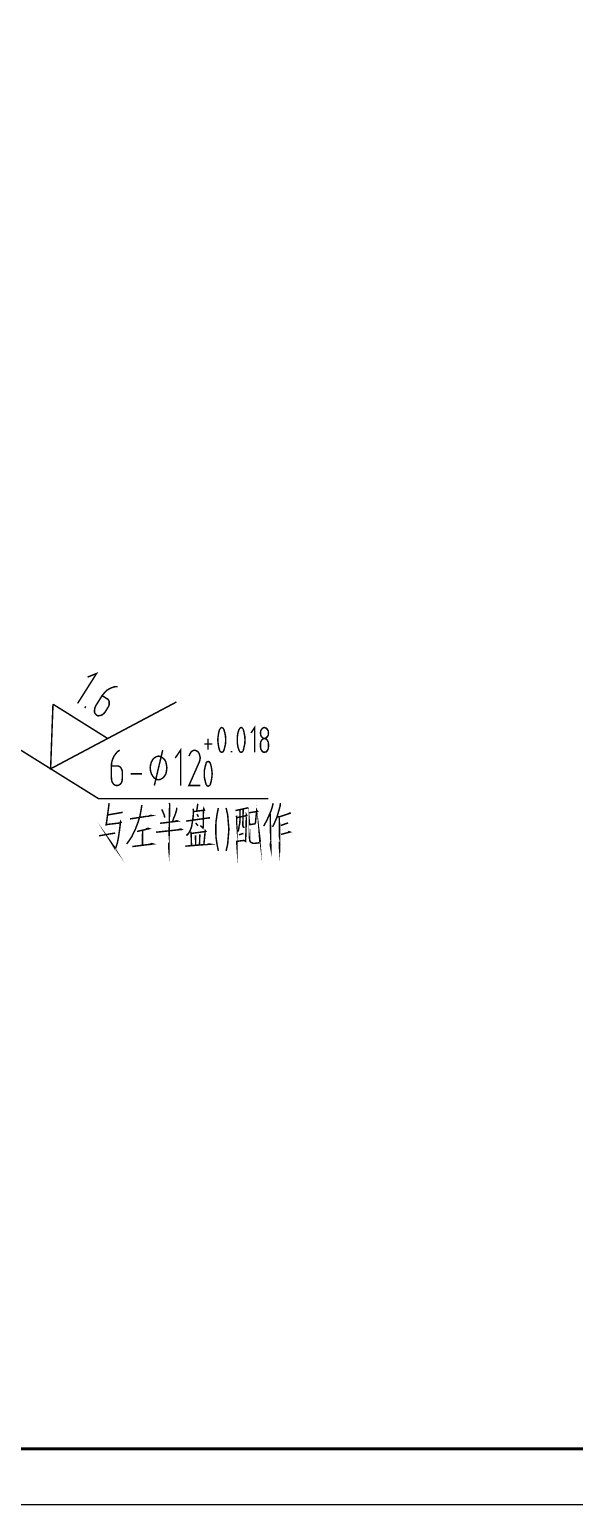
# Model space of a CAD drawing. Header units: millimetres. Extents: x -134 to 1622, y -8 to 444.
# Drawn here: x 276.8 to 349.3, y 0.8 to 197.2 of the extents above; entities that cross this region are included whole.
import ezdxf

# ---------------------------------------------------------------- set-up
doc = ezdxf.new("R2010")
doc.units = ezdxf.units.MM
doc.header["$LTSCALE"] = 0.25
doc.layers.add('P', color=7, linetype='Continuous')

msp = doc.modelspace()

# ---------------------------------------------------------------- linework, layer by layer
at = {"layer": 'P'}
for points, const_width in [([(0.935, 0.8819999999999999), (627.494, 0.8819999999999999), (627.494, 443.9265), (0.935, 443.9265), (0.935, 0.8819999999999999)], 0.198), ([(38.2145, 8.315999999999999), (620.0600000000001, 8.315999999999999), (620.0600000000001, 436.4925), (38.2145, 436.4925), (38.2145, 8.315999999999999)], 0.3945), ([(283.193, 107.5095), (285.7055, 111.4785), (284.5145, 111.0015)], 0.198), ([(262.2380000000001, 109.626), (285.971, 94.836), (308.5925, 94.836)], 0.198), ([(288.5105, 109.731), (288.167, 109.731), (287.7965, 109.626), (287.399, 109.44), (287.0555, 109.2285), (286.7375, 108.885), (286.4465, 108.5415), (285.626, 107.2185), (285.494, 106.9275), (285.4415, 106.6095), (285.4415, 106.3185), (285.5465, 106.107), (285.7055, 105.948), (285.917, 105.8415), (286.1825, 105.8955), (286.4465, 105.975), (286.6850000000001, 106.1595), (286.8965, 106.4235), (287.1605000000001, 106.8735), (287.3195000000001, 107.112), (287.399, 107.376), (287.399, 107.6415), (287.372, 107.853), (287.24, 108.0375), (287.081, 108.144), (286.4465, 108.5415)], 0.198), ([(279.9110000000001, 107.403), (279.5945, 98.80349999999999), (296.342, 107.694)], 0.198), ([(279.9110000000001, 107.403), (287.2145, 102.8265)], 0.198), ([(284.1455, 106.9005), (284.2775, 107.112)], 0.198), ([(302.1095, 104.0955), (301.9775, 103.6725), (301.898, 103.143), (301.8455, 102.6405), (301.898, 102.138), (301.9775, 101.661), (302.1095, 101.1855)], 0.198), ([(302.639, 104.0955), (302.534, 104.2275), (302.3750000000001, 104.307), (302.243, 104.2275), (302.1095, 104.0955)], 0.198), ([(302.639, 101.1855), (302.771, 101.661), (302.8775, 102.138), (302.9045, 102.6405), (302.8775, 103.143), (302.771, 103.6725), (302.639, 104.0955)], 0.198), ([(304.703, 104.0955), (304.544, 103.6725), (304.4645, 103.143), (304.439, 102.6405), (304.4645, 102.138), (304.544, 101.661), (304.703, 101.1855)], 0.198), ([(305.2325000000001, 104.0955), (305.1005, 104.2275), (304.967, 104.307), (304.8095, 104.2275), (304.703, 104.0955)], 0.198), ([(305.2325000000001, 101.1855), (305.3375, 101.661), (305.444, 102.138), (305.4695, 102.6405), (305.444, 103.143), (305.3375, 103.6725), (305.2325000000001, 104.0955)], 0.198), ([(306.7670000000001, 101.001), (306.7670000000001, 104.307), (306.2645, 103.566)], 0.198), ([(308.5925, 103.566), (308.5655, 103.8585), (308.4335, 104.07), (308.2745, 104.2275), (308.0360000000001, 104.307), (307.8515, 104.2275), (307.6925, 104.07), (307.5605, 103.8585), (307.5335, 103.566), (307.5605, 103.275), (307.6925, 103.0635), (307.8515, 102.906), (308.0360000000001, 102.8265), (308.2745, 102.906), (308.4335, 103.0635), (308.5655, 103.275), (308.5925, 103.566)], 0.198), ([(300.047, 102.111), (301.1045, 102.111)], 0.198), ([(300.5495, 101.37), (300.5495, 102.8265)], 0.198), ([(308.5925, 102.111), (308.5655, 102.3765), (308.4335, 102.6135), (308.2745, 102.7725), (308.0360000000001, 102.8265), (307.8515, 102.7725), (307.6925, 102.6135), (307.5605, 102.3765), (307.5335, 102.111)], 0.198), ([(307.5335, 101.715), (307.5335, 102.111)], 0.198), ([(308.5925, 102.111), (308.5925, 101.715)], 0.198), ([(288.8015, 101.292), (288.4835, 101.079), (288.2465, 100.788), (288.008, 100.4445), (287.849, 100.074), (287.717, 99.624), (287.69, 99.17399999999999), (287.69, 97.614), (287.717, 97.269), (287.8220000000001, 96.978), (287.9810000000001, 96.76650000000001), (288.1925, 96.60749999999999), (288.431, 96.582), (288.6425, 96.60749999999999), (288.881, 96.76650000000001), (289.04, 96.978), (289.1195, 97.269), (289.145, 97.614), (289.145, 98.14349999999999), (289.145, 98.4075), (289.0925, 98.67150000000001), (288.9605, 98.93699999999998), (288.8015, 99.096), (288.6170000000001, 99.17399999999999), (288.431, 99.17399999999999), (287.69, 99.17399999999999)], 0.198), ([(295.0715, 98.93699999999998), (295.0190000000001, 99.333), (294.9395, 99.7035), (294.755, 100.0485), (294.5165000000001, 100.26), (294.2255, 100.4175), (293.9615, 100.497), (293.6705000000001, 100.4175), (293.405, 100.26), (293.1935, 100.0485), (293.009, 99.7035), (292.9025, 99.333), (292.85, 98.93699999999998), (292.9025, 98.51249999999999), (293.009, 98.14349999999999), (293.1935, 97.82549999999999), (293.405, 97.56), (293.6705000000001, 97.4025), (293.9615, 97.3485), (294.2255, 97.4025), (294.5165000000001, 97.56), (294.755, 97.82549999999999), (294.9395, 98.14349999999999), (295.0190000000001, 98.51249999999999), (295.0715, 98.93699999999998)], 0.198), ([(293.405, 96.582), (294.5165000000001, 101.292)], 0.198), ([(296.897, 96.582), (296.897, 101.292), (296.183, 100.233)], 0.198), ([(298.7495, 101.292), (298.511, 101.2125), (298.2995, 101.0535), (298.1420000000001, 100.788), (298.0085, 100.497)], 0.198), ([(299.3855, 99.7035), (299.4635000000001, 99.969), (299.5175, 100.2855), (299.438, 100.5765), (299.3585, 100.8675), (299.1995, 101.079), (298.961, 101.2125), (298.7495, 101.292)], 0.198), ([(302.1095, 101.1855), (302.243, 101.0535), (302.3750000000001, 101.001), (302.534, 101.0535), (302.639, 101.1855)], 0.198), ([(303.671, 101.001), (303.671, 101.1855)], 0.198), ([(304.703, 101.1855), (304.8095, 101.0535), (304.967, 101.001), (305.1005, 101.0535), (305.2325000000001, 101.1855)], 0.198), ([(307.5335, 101.715), (307.5605, 101.4765), (307.6925, 101.2125), (307.8515, 101.0535), (308.0360000000001, 101.001), (308.2745, 101.0535), (308.4335, 101.2125), (308.5655, 101.4765), (308.5925, 101.715)], 0.198), ([(290.2565, 98.14349999999999), (291.7655, 98.14349999999999)], 0.198), ([(299.3855, 99.7035), (298.0085, 96.582), (299.5175, 96.582)], 0.198), ([(300.311, 99.5985), (300.179, 99.1215), (300.0725, 98.64600000000002), (300.047, 98.14349999999999), (300.0725, 97.614), (300.179, 97.16399999999999), (300.311, 96.66149999999999)], 0.198), ([(300.8405, 99.5985), (300.707, 99.7305), (300.575, 99.783), (300.4160000000001, 99.7305), (300.311, 99.5985)], 0.198), ([(300.8405, 96.66149999999999), (300.9725, 97.16399999999999), (301.052, 97.614), (301.1045, 98.14349999999999), (301.052, 98.64600000000002), (300.9725, 99.1215), (300.8405, 99.5985)], 0.198), ([(300.311, 96.66149999999999), (300.4160000000001, 96.555), (300.575, 96.47550000000001), (300.707, 96.555), (300.8405, 96.66149999999999)], 0.198), ([(287.372, 94.254), (287.3465, 93.90899999999999), (287.003, 91.3965), (286.9235, 91.263)], 0.198), ([(295.3895, 94.254), (295.4690000000001, 94.041)], 0.198), ([(309.2015, 94.227), (309.1475, 93.8835), (308.936, 93.222), (308.6195, 92.481), (308.4065000000001, 92.004), (308.1950000000001, 91.608), (308.0105, 91.263), (307.931, 91.1835)], 0.198), ([(310.1795000000001, 94.254), (310.154, 93.8835), (309.8885, 92.931), (309.7040000000001, 92.322), (309.4655, 91.767), (309.3065, 91.3695), (309.122, 91.07849999999999)], 0.198), ([(289.199, 93.01050000000001), (287.1875000000001, 92.6655)], 0.198), ([(291.7385, 93.9885), (291.659, 93.4335), (291.5000000000001, 92.586), (291.2615, 91.767), (290.8655000000001, 90.735), (290.4155, 89.80799999999999), (290.0720000000001, 89.27850000000001), (289.727, 88.803)], 0.198), ([(290.1515000000001, 92.136), (293.0615, 92.586), (292.9025, 92.613), (292.5845, 92.481)], 0.198), ([(294.3845000000001, 93.4065), (294.6755000000001, 92.772), (294.755, 92.5065), (294.7805, 92.29499999999999)], 0.198), ([(295.442, 94.1475), (295.337, 88.1415), (295.3100000000001, 88.4595), (295.337, 88.96199999999999)], 0.198), ([(296.3945, 93.618), (296.369, 93.354), (296.21, 92.7975), (295.9715, 92.21549999999999), (295.8125000000001, 91.767)], 0.198), ([(297.6125, 91.845), (300.8135, 92.29499999999999)], 0.198), ([(298.565, 93.486), (298.6175, 93.1155), (298.565, 92.42849999999999), (298.4585, 91.6605), (298.3535000000001, 91.07849999999999), (298.1675, 90.576), (297.956, 90.2055), (297.665, 89.9145)], 0.198), ([(298.6445, 93.1155), (300.0725, 93.30149999999999), (299.993, 93.486), (299.9405, 93.06299999999999), (299.9135, 91.1835), (299.888, 90.9195), (299.5175, 91.263)], 0.198), ([(299.1995, 94.1475), (299.147, 93.8835), (299.0405, 93.1425)], 0.198), ([(299.0675, 92.772), (299.279, 92.42849999999999)], 0.198), ([(300.707, 92.322), (300.4955, 92.21549999999999)], 0.198), ([(301.925, 93.5925), (301.739, 92.6655), (301.607, 91.713), (301.5815000000001, 90.735), (301.607, 89.7555), (301.739, 88.803), (301.925, 87.8775)], 0.198), ([(302.957, 87.8775), (303.1685000000001, 88.803), (303.248, 89.7555), (303.3275, 90.735), (303.248, 91.713), (303.1685000000001, 92.6655), (302.957, 93.5925)], 0.198), ([(304.2005, 93.2475), (305.9195, 93.618)], 0.198), ([(304.3325, 92.586), (304.3595, 92.29499999999999), (304.385, 90.54899999999999), (304.385, 90.0735), (304.385, 88.803), (304.3595, 89.1465), (305.3375, 89.27850000000001), (305.549, 89.1465), (305.603, 90.444), (305.6555, 92.6925), (305.708, 92.586), (304.3595, 92.29499999999999)], 0.198), ([(304.8095, 93.354), (304.8095, 92.21549999999999), (304.7825, 91.608), (304.676, 91.10549999999999), (304.6235, 90.681), (304.4915, 90.444)], 0.198), ([(305.2325000000001, 93.4335), (305.1785, 91.1835), (305.258, 91.026), (305.417, 90.999)], 0.198), ([(306.899, 91.5015), (306.0785, 91.3695), (306.0530000000001, 91.6605), (306.0530000000001, 91.1835), (306.0785, 89.8875), (306.0785, 89.517), (306.1055, 89.3325), (306.131, 89.1465), (306.2375, 89.0415), (306.3695, 88.96199999999999), (306.5555, 88.8825), (306.74, 88.8825), (307.3220000000001, 88.96199999999999), (307.4540000000001, 89.0415)], 0.198), ([(306.0530000000001, 92.9565), (307.1375, 93.1425), (307.031, 93.30149999999999), (306.8465, 91.5015)], 0.198), ([(307.508, 89.094), (307.3745, 90.17849999999999), (307.4540000000001, 89.094)], 0.198), ([(308.831, 92.8515), (308.9105000000001, 88.24799999999999), (308.831, 88.69649999999999), (308.9105000000001, 89.1465)], 0.198), ([(309.7835, 92.4015), (310.1, 92.42849999999999), (311.582, 92.931)], 0.198), ([(310.0475, 92.322), (310.0745, 89.7285), (310.1, 88.776), (310.0745, 88.1415), (310.0475, 88.4595), (310.0745, 89.094)], 0.198), ([(311.477, 92.9565), (311.2115, 92.7975)], 0.198), ([(286.8965, 91.3695), (288.908, 91.608), (288.986, 91.6875), (288.908, 91.79249999999999), (288.7745, 90.681), (288.6170000000001, 89.62349999999999), (288.458, 88.85549999999999), (288.3245, 88.4325), (288.1925, 88.1415), (287.6645, 88.9875), (288.2465, 88.1685)], 0.198), ([(286.0505000000001, 89.8875), (288.1925, 90.258)], 0.198), ([(291.104, 90.4695), (292.718, 90.84), (292.559, 90.8925), (292.3205, 90.81450000000001)], 0.198), ([(291.8435, 90.576), (291.818, 88.6185)], 0.198), ([(293.6435, 90.36449999999999), (297.0305, 90.735), (296.897, 90.81450000000001)], 0.198), ([(294.173, 91.554), (296.528, 91.845), (296.3945, 91.899)], 0.198), ([(296.4215, 91.899), (296.078, 91.79249999999999)], 0.198), ([(296.5805, 90.681), (296.897, 90.81450000000001)], 0.198), ([(298.247, 90.444), (298.2995, 90.2055), (298.3535000000001, 88.512)], 0.198), ([(298.3265, 90.2055), (300.2585, 90.4695), (300.179, 90.576), (299.993, 88.67099999999999)], 0.198), ([(298.9085, 91.608), (299.2265, 91.2105)], 0.198), ([(310.232, 91.263), (311.2115, 91.608)], 0.198), ([(310.259, 90.0735), (311.45, 90.39), (311.318, 90.444), (311.159, 90.285)], 0.198), ([(290.468, 88.4595), (293.2205, 88.803), (293.0345, 88.85549999999999), (292.7435, 88.69649999999999)], 0.198), ([(297.533, 88.512), (300.8405, 88.776), (300.6815, 88.803), (300.338, 88.69649999999999)], 0.198), ([(298.8815, 89.967), (298.9085, 88.539)], 0.198), ([(299.4635000000001, 90.09899999999999), (299.4110000000001, 88.6185)], 0.198), ([(305.258, 90.2055), (304.676, 90.0195)], 0.198)]:
    msp.add_lwpolyline(points, dxfattribs=dict(at, const_width=const_width))

doc.saveas('drawing.dxf')
